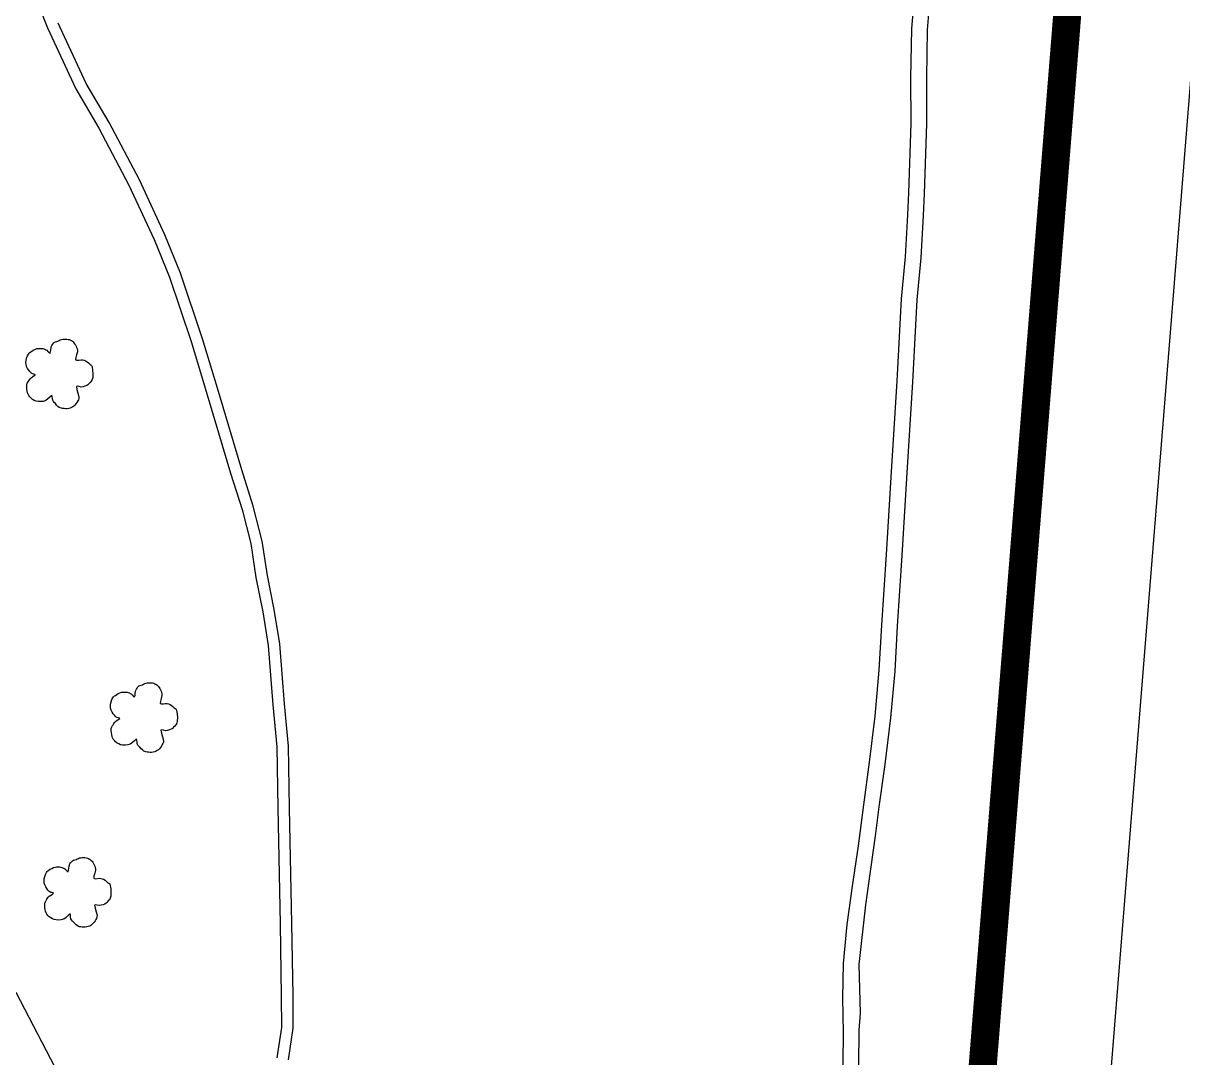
# Model space of a CAD drawing. Extents: x 730929 to 735129, y 7820181 to 7826121.
# Drawn here: x 733268.2 to 733557.9, y 7822269.8 to 7822528.3 of the extents above; entities that cross this region are included whole.
import ezdxf

# ---------------------------------------------------------------- set-up
doc = ezdxf.new("R2010")
doc.units = 0
doc.header["$MEASUREMENT"] = 0
for name, pattern in [('CENTER2', [1.125, 0.75, -0.125, 0.125, -0.125]), ('LIN0', [0]), ('LIN3', [30, 20, -5, 0, -5])]:
    doc.linetypes.add(name, pattern=pattern)
for name, color, linetype in [('0114000475', 1, 'Continuous'), ('0114000475009', 5, 'Continuous'), ('REDE_DE_LUZ', 6, 'LIN3'), ('RESERVA', 3, 'Continuous'), ('RODOVIA', 1, 'Continuous'), ('SIMBOLO ARVORE', 118, 'Continuous')]:
    doc.layers.add(name, color=color, linetype=linetype)

msp = doc.modelspace()

# ---------------------------------------------------------------- linework, layer by layer
at = {"layer": '0114000475'}
msp.add_lwpolyline([(733476.86, 7822260.9), (733477.04, 7822276.13), (733477.03, 7822276.64), (733477.37, 7822280.91), (733476.99, 7822293.11), (733478.65, 7822307.99), (733481.16, 7822325.85), (733482.02, 7822332.48), (733483.48, 7822343.09), (733484.92, 7822354.69), (733485.97, 7822366.35), (733486.57, 7822377.61), (733487.79, 7822395.25), (733489.1, 7822417.36), (733490.39, 7822438.57), (733491.53, 7822459.11), (733492.51, 7822469.62), (733493.06, 7822480.19), (733493.36, 7822485.71), (733493.96, 7822503.14), (733493.88, 7822514.58), (733494.06, 7822526.63), (733494.57, 7822532.59)], dxfattribs=at)
at = {"layer": '0114000475009'}
for points in [[(733490.58, 7822532.94), (733490.06, 7822526.83), (733489.88, 7822514.6), (733489.96, 7822503.2), (733489.37, 7822485.89), (733489.06, 7822480.4), (733488.52, 7822469.91), (733487.54, 7822459.41), (733486.4, 7822438.8), (733485.11, 7822417.6), (733483.79, 7822395.51), (733482.58, 7822377.85), (733481.97, 7822366.64), (733480.94, 7822355.11), (733479.52, 7822343.61), (733478.06, 7822333.01), (733476.73, 7822322.76), (733475.26, 7822312.67), (733473.93, 7822303.06), (733473, 7822293.34), (733472.85, 7822284.74), (733473.04, 7822276.11), (733472.86, 7822260.98)], [(733334.5, 7822269.3), (733335.63, 7822277.17), (733335.62, 7822285.24), (733335.36, 7822303.31), (733334.75, 7822332.18), (733334.51, 7822347.65), (733333.46, 7822358.25), (733332.36, 7822373.17), (733330.94, 7822381.74), (733329.25, 7822390.29), (733327.94, 7822398.82), (733325.7, 7822407.56), (733322.84, 7822416.7), (733319.83, 7822426.75), (733316.51, 7822437.89), (733313.03, 7822449.4), (733307.54, 7822465.85), (733303.59, 7822475.43), (733297.28, 7822489.12), (733289.66, 7822503.43), (733283.98, 7822513.23), (733277, 7822528.29)]]:
    msp.add_lwpolyline(points, dxfattribs=at)
at = {"layer": 'REDE_DE_LUZ', "ltscale": 2, "flags": 128}
msp.add_lwpolyline([(732040.92, 7824661.81), (732327.89, 7824102.05), (732626.52, 7823878.33), (732623.32, 7823855.55), (732614.34, 7823802.22), (732613.95, 7823800.57), (732613.49, 7823796.25), (732606.8, 7823754.84), (732582.23, 7823606.76), (732807.1, 7823167.8), (733308.86, 7822204.63), (733529.14, 7821779.24)], dxfattribs=at)
at = {"layer": 'RESERVA', "flags": 128}
msp.add_lwpolyline([(733272.22, 7822532.34), (733274.31, 7822527.13), (733281.38, 7822511.87), (733287.1, 7822502.01), (733294.65, 7822487.82), (733300.9, 7822474.26), (733304.79, 7822464.83), (733310.24, 7822448.52), (733313.7, 7822437.05), (733317.03, 7822425.91), (733320.04, 7822415.85), (733322.88, 7822406.76), (733325.07, 7822398.23), (733326.36, 7822389.78), (733328.06, 7822381.22), (733329.45, 7822372.82), (733330.54, 7822358), (733331.59, 7822347.48), (733331.82, 7822332.13), (733332.43, 7822303.26), (733332.69, 7822285.21), (733332.7, 7822277.37), (733331.61, 7822269.77)], dxfattribs=at)
at = {"layer": 'RODOVIA', "flags": 128}
msp.add_lwpolyline([(732229.82, 7824816.55), (733005.15, 7823883.72), (733088.25, 7823783.74), (733318.79, 7823506.37), (733435.47, 7823366.36), (733510.06, 7823254.65), (733551.53, 7823146.25), (733574.87, 7823054.2), (733583.73, 7822984.78), (733586.43, 7822917.33), (733586.03, 7822845.64), (733577.1, 7822729.63), (733532.39, 7822173.41), (733546.65, 7821992.44), (733573.91, 7821907.23), (733616.74, 7821806.38), (733675.22, 7821668.23)], dxfattribs=at)
at = {"layer": 'RODOVIA', "linetype": 'CENTER2', "ltscale": 80, "const_width": 7}
msp.add_lwpolyline([(732205.21, 7824796.09), (732980.54, 7823863.26), (733063.64, 7823763.29), (733294.19, 7823485.9), (733409.8, 7823347.18), (733481.46, 7823239.87), (733520.97, 7823136.56), (733543.38, 7823048.22), (733551.81, 7822982.11), (733554.43, 7822916.78), (733554.04, 7822846.96), (733545.2, 7822732.14), (733500.29, 7822173.44), (733515.04, 7821986.22), (733543.88, 7821896.08), (733587.28, 7821793.89), (733645.75, 7821655.76)], dxfattribs=at)
at = {"layer": 'SIMBOLO ARVORE', "linetype": 'LIN0', "elevation": 716.76, "flags": 128}
for points in [[(733275.36, 7822435.23), (733274.91, 7822434.84), (733274.41, 7822434.39), (733273.86, 7822433.97), (733273.22, 7822433.79), (733272.57, 7822433.72), (733271.95, 7822433.75), (733271.44, 7822433.86), (733270.99, 7822434.04), (733270.59, 7822434.28), (733270.21, 7822434.56), (733269.89, 7822434.88), (733269.62, 7822435.23), (733269.44, 7822435.55), (733269.31, 7822435.91), (733269.22, 7822436.31), (733269.14, 7822436.85), (733269.1, 7822437.39), (733269.11, 7822437.92), (733269.25, 7822438.31), (733269.43, 7822438.64), (733269.63, 7822438.93), (733269.79, 7822439.2), (733269.97, 7822439.44), (733270.18, 7822439.68), (733270.6, 7822439.96), (733271, 7822440.21), (733271.28, 7822440.43), (733271.16, 7822440.52), (733270.9, 7822440.58), (733270.58, 7822440.65), (733270.36, 7822440.78), (733270.13, 7822440.97), (733269.89, 7822441.22), (733269.6, 7822441.59), (733269.32, 7822442.02), (733269.08, 7822442.5), (733268.96, 7822442.99), (733268.91, 7822443.5), (733268.94, 7822444.02), (733269.08, 7822444.59), (733269.29, 7822445.14), (733269.52, 7822445.6), (733269.7, 7822445.85), (733269.9, 7822446.03), (733270.14, 7822446.17), (733270.48, 7822446.42), (733270.86, 7822446.66), (733271.26, 7822446.86), (733271.66, 7822446.96), (733272.05, 7822447.01), (733272.44, 7822447.02), (733272.77, 7822447), (733273.09, 7822446.95), (733273.38, 7822446.88), (733273.63, 7822446.8), (733273.88, 7822446.69), (733274.12, 7822446.54), (733274.42, 7822446.21), (733274.7, 7822445.94), (733274.94, 7822445.81), (733275.06, 7822446.18), (733275.13, 7822446.68), (733275.18, 7822447.2), (733275.23, 7822447.43), (733275.3, 7822447.6), (733275.39, 7822447.76), (733275.55, 7822448.02), (733275.76, 7822448.29), (733276, 7822448.53), (733276.28, 7822448.66), (733276.59, 7822448.77), (733276.91, 7822448.86), (733277.2, 7822449), (733277.49, 7822449.14), (733277.79, 7822449.25), (733278.12, 7822449.31), (733278.45, 7822449.34), (733278.79, 7822449.35), (733279.11, 7822449.33), (733279.43, 7822449.28), (733279.73, 7822449.21), (733280.01, 7822449.1), (733280.26, 7822448.97), (733280.5, 7822448.81), (733280.7, 7822448.63), (733280.89, 7822448.43), (733281.06, 7822448.19), (733281.25, 7822447.89), (733281.42, 7822447.56), (733281.56, 7822447.21), (733281.68, 7822446.89), (733281.75, 7822446.54), (733281.76, 7822446.12), (733281.56, 7822445.42), (733281.37, 7822444.74), (733281.3, 7822444.17), (733281.66, 7822444.07), (733282.14, 7822444.1), (733282.67, 7822444.19), (733283.06, 7822444.15), (733283.44, 7822444.06), (733283.8, 7822443.92), (733284.18, 7822443.66), (733284.54, 7822443.37), (733284.86, 7822443.08), (733285.11, 7822442.94), (733285.31, 7822442.74), (733285.45, 7822442.4), (733285.57, 7822441.56), (733285.63, 7822440.62), (733285.61, 7822439.72), (733285.45, 7822439.21), (733285.23, 7822438.82), (733284.95, 7822438.52), (733284.7, 7822438.21), (733284.41, 7822437.94), (733284.08, 7822437.72), (733283.64, 7822437.55), (733283.18, 7822437.42), (733282.71, 7822437.35), (733282.2, 7822437.49), (733281.78, 7822437.56), (733281.5, 7822437.46), (733281.65, 7822436.71), (733281.9, 7822435.83), (733282.14, 7822434.95), (733282.12, 7822434.5), (733282.02, 7822434.17), (733281.85, 7822433.88), (733281.64, 7822433.52), (733281.39, 7822433.18), (733281.12, 7822432.87), (733280.88, 7822432.61), (733280.62, 7822432.4), (733280.33, 7822432.23), (733279.97, 7822432.1), (733279.59, 7822432.01), (733279.19, 7822431.95), (733278.81, 7822431.94), (733278.43, 7822431.97), (733278.07, 7822432.02), (733277.78, 7822432.05), (733277.5, 7822432.13), (733277.23, 7822432.26), (733276.9, 7822432.54), (733276.57, 7822432.86), (733276.26, 7822433.21), (733276, 7822433.48), (733275.78, 7822433.75), (733275.61, 7822434.06), (733275.55, 7822434.53), (733275.5, 7822434.99), (733275.41, 7822435.36), (733275.41, 7822435.36)], [(733296.46, 7822349.37), (733296.01, 7822348.98), (733295.51, 7822348.53), (733294.96, 7822348.11), (733294.32, 7822347.93), (733293.67, 7822347.86), (733293.05, 7822347.89), (733292.54, 7822348), (733292.09, 7822348.18), (733291.69, 7822348.42), (733291.31, 7822348.7), (733290.99, 7822349.02), (733290.72, 7822349.37), (733290.54, 7822349.69), (733290.41, 7822350.05), (733290.33, 7822350.45), (733290.24, 7822350.99), (733290.2, 7822351.53), (733290.22, 7822352.06), (733290.35, 7822352.45), (733290.53, 7822352.78), (733290.74, 7822353.07), (733290.89, 7822353.34), (733291.07, 7822353.58), (733291.29, 7822353.82), (733291.71, 7822354.1), (733292.1, 7822354.35), (733292.39, 7822354.57), (733292.26, 7822354.66), (733292.01, 7822354.72), (733291.69, 7822354.79), (733291.46, 7822354.92), (733291.23, 7822355.11), (733291, 7822355.36), (733290.7, 7822355.73), (733290.42, 7822356.16), (733290.19, 7822356.64), (733290.06, 7822357.13), (733290.01, 7822357.64), (733290.04, 7822358.16), (733290.19, 7822358.73), (733290.39, 7822359.28), (733290.62, 7822359.75), (733290.8, 7822359.99), (733291, 7822360.17), (733291.24, 7822360.31), (733291.58, 7822360.56), (733291.96, 7822360.8), (733292.36, 7822361), (733292.76, 7822361.1), (733293.16, 7822361.15), (733293.54, 7822361.16), (733293.88, 7822361.14), (733294.19, 7822361.09), (733294.48, 7822361.02), (733294.74, 7822360.94), (733294.98, 7822360.83), (733295.22, 7822360.68), (733295.52, 7822360.35), (733295.8, 7822360.08), (733296.04, 7822359.95), (733296.16, 7822360.32), (733296.23, 7822360.82), (733296.28, 7822361.34), (733296.34, 7822361.57), (733296.4, 7822361.74), (733296.49, 7822361.9), (733296.66, 7822362.16), (733296.86, 7822362.43), (733297.1, 7822362.67), (733297.39, 7822362.8), (733297.69, 7822362.91), (733298.01, 7822363), (733298.3, 7822363.14), (733298.59, 7822363.28), (733298.89, 7822363.39), (733299.22, 7822363.45), (733299.56, 7822363.48), (733299.89, 7822363.49), (733300.22, 7822363.47), (733300.53, 7822363.42), (733300.83, 7822363.35), (733301.11, 7822363.24), (733301.36, 7822363.11), (733301.6, 7822362.95), (733301.8, 7822362.77), (733301.99, 7822362.57), (733302.17, 7822362.33), (733302.35, 7822362.03), (733302.52, 7822361.7), (733302.66, 7822361.35), (733302.78, 7822361.03), (733302.85, 7822360.68), (733302.86, 7822360.26), (733302.66, 7822359.56), (733302.48, 7822358.88), (733302.41, 7822358.31), (733302.76, 7822358.21), (733303.24, 7822358.24), (733303.77, 7822358.33), (733304.17, 7822358.29), (733304.54, 7822358.2), (733304.9, 7822358.06), (733305.28, 7822357.8), (733305.64, 7822357.51), (733305.96, 7822357.22), (733306.21, 7822357.08), (733306.41, 7822356.88), (733306.55, 7822356.54), (733306.68, 7822355.7), (733306.73, 7822354.76), (733306.71, 7822353.86), (733306.56, 7822353.35), (733306.33, 7822352.96), (733306.06, 7822352.66), (733305.8, 7822352.35), (733305.52, 7822352.08), (733305.18, 7822351.86), (733304.75, 7822351.69), (733304.28, 7822351.56), (733303.81, 7822351.49), (733303.3, 7822351.63), (733302.88, 7822351.7), (733302.6, 7822351.6), (733302.75, 7822350.85), (733303, 7822349.97), (733303.25, 7822349.09), (733303.23, 7822348.65), (733303.12, 7822348.31), (733302.95, 7822348.03), (733302.74, 7822347.66), (733302.49, 7822347.32), (733302.23, 7822347.01), (733301.98, 7822346.75), (733301.72, 7822346.54), (733301.43, 7822346.37), (733301.07, 7822346.24), (733300.69, 7822346.15), (733300.3, 7822346.09), (733299.91, 7822346.09), (733299.53, 7822346.11), (733299.17, 7822346.16), (733298.88, 7822346.19), (733298.61, 7822346.27), (733298.33, 7822346.4), (733298, 7822346.68), (733297.68, 7822347), (733297.37, 7822347.35), (733297.11, 7822347.62), (733296.88, 7822347.9), (733296.71, 7822348.2), (733296.65, 7822348.67), (733296.6, 7822349.13), (733296.51, 7822349.5), (733296.51, 7822349.5)], [(733279.88, 7822305.69), (733279.43, 7822305.29), (733278.93, 7822304.85), (733278.38, 7822304.43), (733277.74, 7822304.25), (733277.09, 7822304.18), (733276.47, 7822304.21), (733275.96, 7822304.32), (733275.51, 7822304.5), (733275.11, 7822304.74), (733274.73, 7822305.02), (733274.41, 7822305.34), (733274.14, 7822305.68), (733273.96, 7822306.01), (733273.83, 7822306.37), (733273.74, 7822306.77), (733273.66, 7822307.3), (733273.62, 7822307.85), (733273.64, 7822308.38), (733273.77, 7822308.76), (733273.95, 7822309.1), (733274.16, 7822309.39), (733274.31, 7822309.65), (733274.49, 7822309.9), (733274.71, 7822310.14), (733275.13, 7822310.41), (733275.52, 7822310.67), (733275.8, 7822310.88), (733275.68, 7822310.97), (733275.43, 7822311.04), (733275.11, 7822311.11), (733274.88, 7822311.24), (733274.65, 7822311.43), (733274.42, 7822311.68), (733274.12, 7822312.05), (733273.84, 7822312.48), (733273.6, 7822312.95), (733273.48, 7822313.44), (733273.43, 7822313.95), (733273.46, 7822314.48), (733273.61, 7822315.05), (733273.81, 7822315.59), (733274.04, 7822316.06), (733274.22, 7822316.31), (733274.42, 7822316.48), (733274.66, 7822316.63), (733275, 7822316.88), (733275.38, 7822317.11), (733275.78, 7822317.32), (733276.18, 7822317.42), (733276.58, 7822317.47), (733276.96, 7822317.47), (733277.3, 7822317.46), (733277.61, 7822317.41), (733277.9, 7822317.34), (733278.16, 7822317.26), (733278.4, 7822317.14), (733278.64, 7822317), (733278.94, 7822316.67), (733279.22, 7822316.4), (733279.46, 7822316.27), (733279.58, 7822316.64), (733279.65, 7822317.14), (733279.7, 7822317.66), (733279.76, 7822317.88), (733279.82, 7822318.06), (733279.91, 7822318.21), (733280.08, 7822318.48), (733280.28, 7822318.75), (733280.52, 7822318.99), (733280.81, 7822319.12), (733281.11, 7822319.23), (733281.43, 7822319.32), (733281.72, 7822319.46), (733282.01, 7822319.6), (733282.31, 7822319.71), (733282.64, 7822319.77), (733282.98, 7822319.8), (733283.31, 7822319.8), (733283.64, 7822319.79), (733283.95, 7822319.74), (733284.25, 7822319.67), (733284.53, 7822319.56), (733284.78, 7822319.43), (733285.02, 7822319.26), (733285.22, 7822319.09), (733285.41, 7822318.89), (733285.59, 7822318.65), (733285.77, 7822318.35), (733285.94, 7822318.02), (733286.08, 7822317.67), (733286.2, 7822317.35), (733286.27, 7822317), (733286.28, 7822316.57), (733286.08, 7822315.88), (733285.9, 7822315.2), (733285.83, 7822314.63), (733286.18, 7822314.53), (733286.66, 7822314.56), (733287.19, 7822314.65), (733287.58, 7822314.6), (733287.96, 7822314.52), (733288.32, 7822314.38), (733288.7, 7822314.12), (733289.06, 7822313.83), (733289.38, 7822313.53), (733289.63, 7822313.4), (733289.83, 7822313.2), (733289.97, 7822312.86), (733290.09, 7822312.02), (733290.15, 7822311.08), (733290.13, 7822310.18), (733289.98, 7822309.66), (733289.75, 7822309.28), (733289.48, 7822308.98), (733289.22, 7822308.66), (733288.94, 7822308.4), (733288.6, 7822308.18), (733288.17, 7822308), (733287.7, 7822307.88), (733287.23, 7822307.81), (733286.72, 7822307.94), (733286.3, 7822308.02), (733286.02, 7822307.91), (733286.17, 7822307.17), (733286.42, 7822306.28), (733286.67, 7822305.41), (733286.65, 7822304.96), (733286.54, 7822304.62), (733286.37, 7822304.34), (733286.16, 7822303.98), (733285.91, 7822303.64), (733285.65, 7822303.32), (733285.4, 7822303.07), (733285.14, 7822302.86), (733284.85, 7822302.69), (733284.49, 7822302.56), (733284.11, 7822302.46), (733283.72, 7822302.41), (733283.33, 7822302.4), (733282.95, 7822302.43), (733282.59, 7822302.48), (733282.3, 7822302.51), (733282.03, 7822302.58), (733281.75, 7822302.72), (733281.42, 7822302.99), (733281.09, 7822303.32), (733280.79, 7822303.66), (733280.52, 7822303.93), (733280.3, 7822304.21), (733280.13, 7822304.52), (733280.07, 7822304.99), (733280.02, 7822305.44), (733279.93, 7822305.82), (733279.93, 7822305.82)]]:
    msp.add_lwpolyline(points, dxfattribs=at)

doc.saveas('drawing.dxf')
